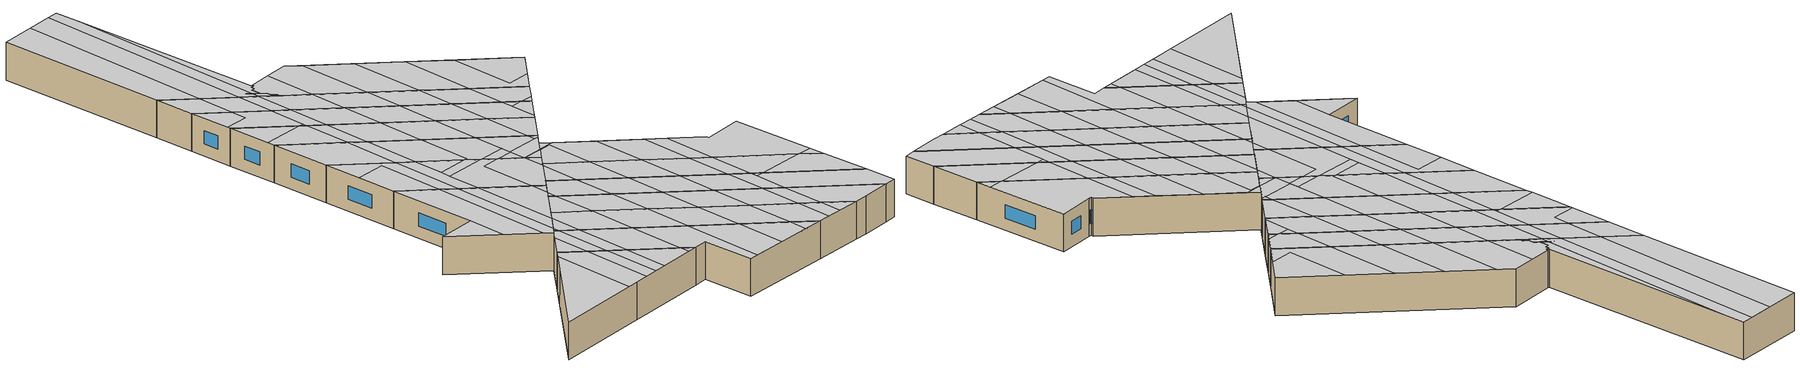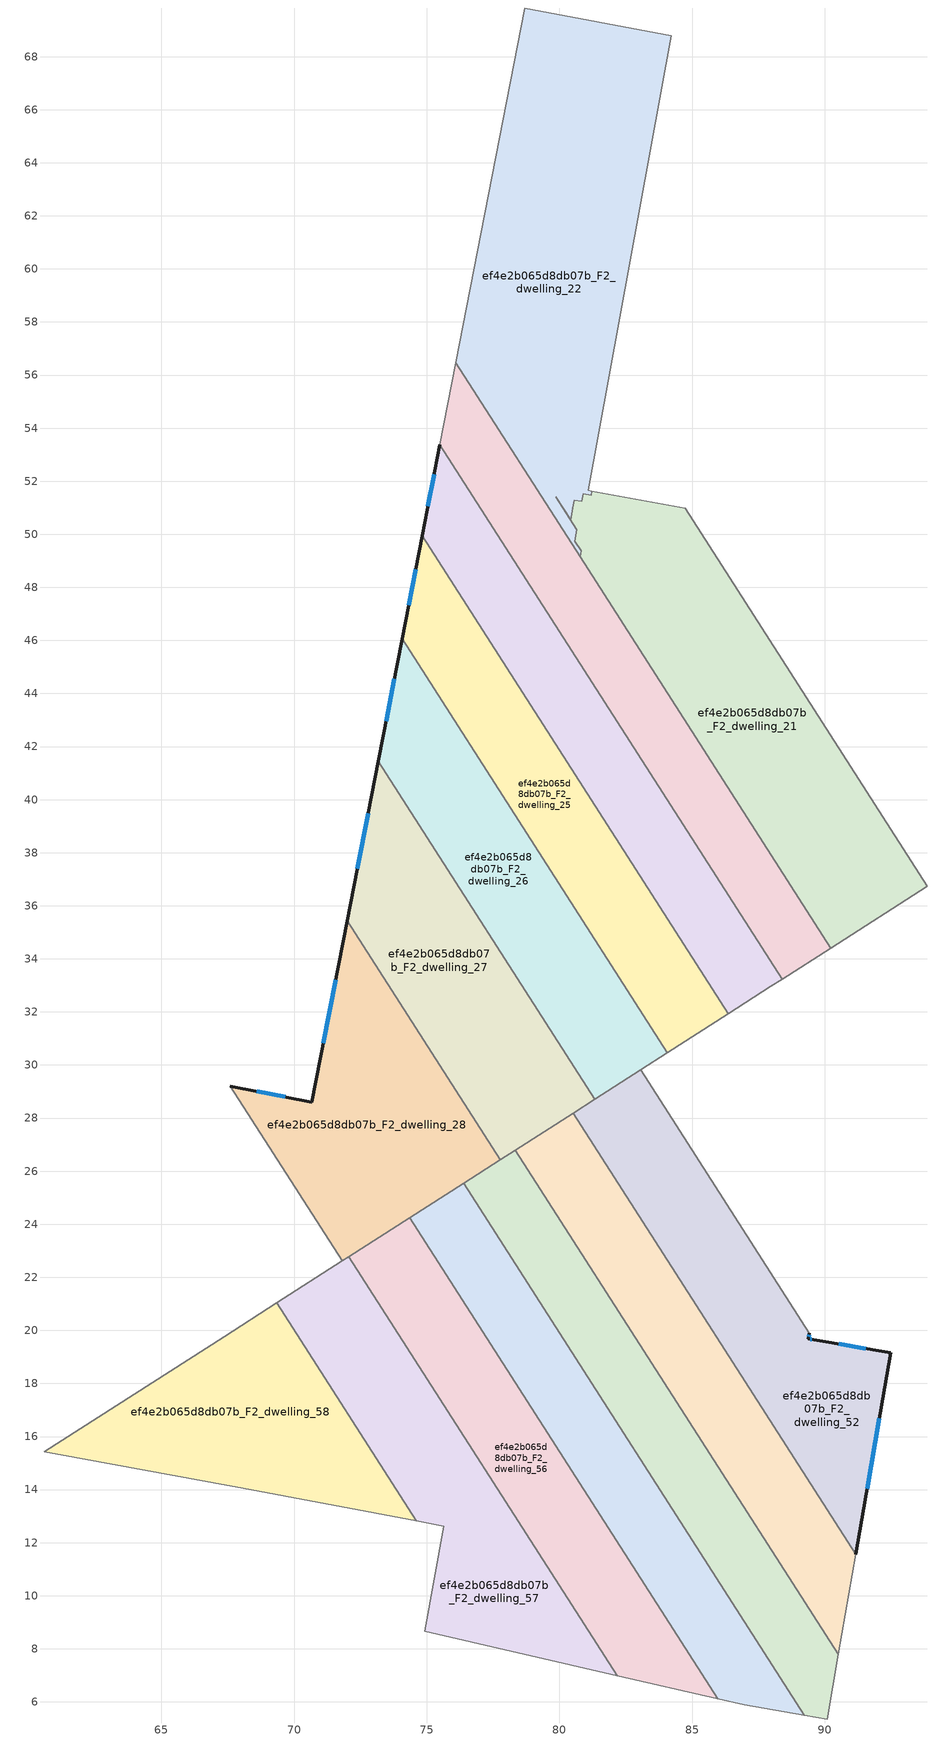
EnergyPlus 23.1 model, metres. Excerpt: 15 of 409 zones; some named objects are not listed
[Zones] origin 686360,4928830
ef4e2b065d8db07b_F2_dwelling_21
 floor to ef4e2b065d8db07b_F1_dwelling_21 (EU_floor_Construction): 84.74,50.98 93.86,36.73 90.22,34.4 80.78,49.16 80.81,49.38 80.58,49.75 80.66,50.18 79.86,51.42 80.42,50.55 80.5,50.98 80.49,51 80.5,51 80.56,51.29 80.85,51.24 80.9,51.53 81.2,51.48 81.22,51.63 z6
 wall to ef4e2b065d8db07b_F2_dwelling_22 (EU_wall_Construction): 81.22,51.63 81.2,51.48 80.9,51.53 80.85,51.24 80.56,51.29 80.5,51 80.49,51 80.5,50.98 80.42,50.55 / 79.86,51.42 80.66,50.18 80.58,49.75 80.81,49.38 80.78,49.16 / 79.86,51.42 80.42,50.55 z6:9
 wall adiabatic (EU_wall_Construction): 84.74,50.98 81.22,51.63 z6:9
 wall to ef4e2b065d8db07b_F2_dwelling_20 (EU_wall_Construction): 93.86,36.73 84.74,50.98 z6:9
 wall to ef4e2b065d8db07b_F2_dwelling_23 (EU_wall_Construction): 80.78,49.16 90.22,34.4 z6:9
 wall to ef4e2b065d8db07b_F2_dwelling_50 (EU_wall_Construction): 90.22,34.4 93.86,36.73 z6:9
 ceiling to ef4e2b065d8db07b_F3_dwelling_16 (EU_floor_Construction): 91.83,35.43 90,35.86 91.2,40.89 89.36,43.77 87.97,37.92 90.22,34.4 z9
 ceiling to ef4e2b065d8db07b_F3_dwelling_20 (EU_floor_Construction): 86.02,40.96 87.41,46.8 85.46,49.85 84.08,44.01 z9
 ceiling adiabatic (EU_roof_Construction): 93.86,36.73 91.2,40.89 90,35.86 91.83,35.43 z9
 ceiling to ef4e2b065d8db07b_F3_dwelling_23 (EU_floor_Construction): 84.08,44.01 85.46,49.85 84.74,50.98 82.95,51.31 81.99,47.27 z9
 ceiling to ef4e2b065d8db07b_F3_dwelling_18 (EU_floor_Construction): 87.97,37.92 89.36,43.77 87.41,46.8 86.02,40.96 z9
 ceiling to ef4e2b065d8db07b_F3_dwelling_24 (EU_floor_Construction): 81.99,47.27 82.95,51.31 81.22,51.63 81.2,51.48 80.9,51.53 80.85,51.24 80.56,51.29 80.5,51 80.49,51 80.5,50.98 80.42,50.55 80.1,51.05 80.66,50.18 80.58,49.75 80.81,49.38 80.78,49.16 z9
ef4e2b065d8db07b_F2_dwelling_22
 floor to ef4e2b065d8db07b_F1_dwelling_22 (EU_floor_Construction): 84.21,68.79 81.08,51.65 81.22,51.63 81.2,51.48 80.9,51.53 80.85,51.24 80.56,51.29 80.5,51 80.49,51 80.5,50.98 80.42,50.55 79.86,51.42 80.66,50.18 80.58,49.75 80.81,49.38 80.78,49.16 76.1,56.47 78.7,69.83 z6
 wall adiabatic (EU_wall_Construction): 81.22,51.63 81.08,51.65 84.21,68.79 78.7,69.83 76.1,56.47 z6:9
 wall to ef4e2b065d8db07b_F2_dwelling_23 (EU_wall_Construction): 76.1,56.47 80.78,49.16 z6:9
 ceiling adiabatic (EU_roof_Construction): 77.71,53.95 81.37,69.33 78.7,69.83 76.1,56.47 z9
 ceiling to ef4e2b065d8db07b_F3_dwelling_28 (EU_floor_Construction): 79.2,51.61 83.33,68.95 81.37,69.33 77.71,53.95 z9
 ceiling to ef4e2b065d8db07b_F3_dwelling_25 (EU_floor_Construction): 79.95,50.44 83.85,66.83 84.21,68.79 83.33,68.95 79.2,51.61 z9
 ceiling to ef4e2b065d8db07b_F3_dwelling_24 (EU_floor_Construction): 81.2,51.48 81.22,51.63 81.08,51.65 83.85,66.83 80.1,51.05 80.42,50.55 80.5,50.98 80.49,51 80.5,51 80.56,51.29 80.85,51.24 80.9,51.53 z9; 80.78,49.16 80.81,49.38 80.58,49.75 80.66,50.18 80.1,51.05 79.95,50.44 z9
ef4e2b065d8db07b_F2_dwelling_23
 floor to ef4e2b065d8db07b_F1_dwelling_23 (EU_floor_Construction): 76.1,56.47 90.22,34.4 88.39,33.23 75.49,53.37 z6
 wall to ef4e2b065d8db07b_F2_dwelling_24 (EU_wall_Construction): 75.49,53.37 88.39,33.23 z6:9
 wall adiabatic (EU_wall_Construction): 76.1,56.47 75.49,53.37 z6:9
 wall to ef4e2b065d8db07b_F2_dwelling_50 (EU_wall_Construction): 88.39,33.23 90.22,34.4 z6:9
 ceiling to ef4e2b065d8db07b_F3_dwelling_23 (EU_floor_Construction): 83.38,41.06 84.08,44 81.99,47.27 81.29,44.32 z9
 ceiling to ef4e2b065d8db07b_F3_dwelling_16 (EU_floor_Construction): 90.22,34.4 87.97,37.92 87.27,34.98 88,33.84 88.99,33.61 z9
 ceiling to ef4e2b065d8db07b_F3_dwelling_24 (EU_floor_Construction): 81.29,44.32 81.99,47.27 79.95,50.44 79.25,47.5 z9
 ceiling to ef4e2b065d8db07b_F3_dwelling_20 (EU_floor_Construction): 85.32,38.02 86.02,40.96 84.08,44 83.38,41.06 z9
 ceiling to ef4e2b065d8db07b_F3_dwelling_29 (EU_floor_Construction): 77.01,51 77.71,53.95 76.1,56.47 75.49,53.37 z9
 ceiling to ef4e2b065d8db07b_F3_dwelling_28 (EU_floor_Construction): 78.5,48.67 79.2,51.61 77.71,53.95 77.01,51 z9
 ceiling to ef4e2b065d8db07b_F3_dwelling_13 (EU_floor_Construction): 88.99,33.61 88,33.84 88.39,33.23 z9
 ceiling to ef4e2b065d8db07b_F3_dwelling_25 (EU_floor_Construction): 79.25,47.5 79.95,50.44 79.2,51.61 78.5,48.67 z9
 ceiling to ef4e2b065d8db07b_F3_dwelling_18 (EU_floor_Construction): 87.27,34.98 87.97,37.92 86.02,40.96 85.32,38.02 z9
ef4e2b065d8db07b_F2_dwelling_24
 floor to ef4e2b065d8db07b_F1_dwelling_24 (EU_floor_Construction): 75.49,53.37 88.39,33.23 86.36,31.93 74.83,49.95 z6
 wall outside (EU_wall_Construction): 75.49,53.37 74.83,49.95 z6:9
 wall to ef4e2b065d8db07b_F2_dwelling_25 (EU_wall_Construction): 74.83,49.95 86.36,31.93 z6:9
 wall to ef4e2b065d8db07b_F2_dwelling_51 (EU_wall_Construction): 86.36,31.93 87.97,32.96 z6:9
 wall to ef4e2b065d8db07b_F2_dwelling_50 (EU_wall_Construction): 87.97,32.96 88.39,33.23 z6:9
 window (EU_Window_Construction): 75.28,52.26 75.04,51.06 z6.98:8.02
 ceiling to ef4e2b065d8db07b_F3_dwelling_24 (EU_floor_Construction): 80.51,41.07 81.29,44.32 79.25,47.5 78.48,44.24 z9
 ceiling to ef4e2b065d8db07b_F3_dwelling_13 (EU_floor_Construction): 88.39,33.23 88,33.84 87.05,34.07 86.58,32.07 z9
 ceiling to ef4e2b065d8db07b_F3_dwelling_25 (EU_floor_Construction): 78.48,44.24 79.25,47.5 78.5,48.67 77.73,45.41 z9
 ceiling to ef4e2b065d8db07b_F3_dwelling_28 (EU_floor_Construction): 77.81,45.74 78.5,48.67 77.01,51 76.71,49.73 74.87,50.17 74.83,49.95 77.47,45.82 z9
 ceiling to ef4e2b065d8db07b_F3_dwelling_20 (EU_floor_Construction): 84.55,34.76 85.32,38.02 83.38,41.06 82.6,37.8 z9
 ceiling to ef4e2b065d8db07b_F3_dwelling_16 (EU_floor_Construction): 88,33.84 87.27,34.98 87.05,34.07 z9
 ceiling to ef4e2b065d8db07b_F3_dwelling_29 (EU_floor_Construction): 76.71,49.73 77.01,51 75.49,53.37 74.87,50.17 z9
 ceiling to ef4e2b065d8db07b_F3_dwelling_26 (EU_floor_Construction): 77.73,45.41 77.81,45.74 77.47,45.82 z9
 ceiling to ef4e2b065d8db07b_F3_dwelling_23 (EU_floor_Construction): 82.6,37.8 83.38,41.06 81.29,44.32 80.51,41.07 z9
 ceiling to ef4e2b065d8db07b_F3_dwelling_18 (EU_floor_Construction): 86.58,32.07 87.27,34.98 85.32,38.02 84.55,34.76 86.36,31.93 z9
ef4e2b065d8db07b_F2_dwelling_25
 floor to ef4e2b065d8db07b_F1_dwelling_25 (EU_floor_Construction): 74.83,49.95 86.36,31.93 84.06,30.46 74.07,46.06 z6
 wall outside (EU_wall_Construction): 74.83,49.95 74.07,46.06 z6:9
 wall to ef4e2b065d8db07b_F2_dwelling_26 (EU_wall_Construction): 74.07,46.06 84.06,30.46 z6:9
 wall to ef4e2b065d8db07b_F2_dwelling_51 (EU_wall_Construction): 84.06,30.46 86.36,31.93 z6:9
 window (EU_Window_Construction): 74.58,48.68 74.32,47.32 z6.98:8.02
 ceiling to ef4e2b065d8db07b_F3_dwelling_20 (EU_floor_Construction): 83.67,31.06 84.55,34.76 82.6,37.8 81.72,34.11 z9
 ceiling to ef4e2b065d8db07b_F3_dwelling_18 (EU_floor_Construction): 86.36,31.93 84.55,34.76 83.67,31.06 84.06,30.46 z9
 ceiling to ef4e2b065d8db07b_F3_dwelling_23 (EU_floor_Construction): 81.72,34.11 82.6,37.8 80.51,41.07 79.63,37.37 z9
 ceiling to ef4e2b065d8db07b_F3_dwelling_24 (EU_floor_Construction): 79.63,37.37 80.51,41.07 78.48,44.24 77.6,40.55 z9
 ceiling to ef4e2b065d8db07b_F3_dwelling_26 (EU_floor_Construction): 76.85,41.72 77.73,45.41 77.47,45.82 74.18,46.6 74.07,46.06 z9
 ceiling to ef4e2b065d8db07b_F3_dwelling_28 (EU_floor_Construction): 77.47,45.82 74.83,49.95 74.18,46.6 z9
 ceiling to ef4e2b065d8db07b_F3_dwelling_25 (EU_floor_Construction): 77.6,40.55 78.48,44.24 77.73,45.41 76.85,41.72 z9
ef4e2b065d8db07b_F2_dwelling_26
 floor to ef4e2b065d8db07b_F1_dwelling_26 (EU_floor_Construction): 74.07,46.06 84.06,30.46 81.33,28.71 73.18,41.45 z6
 wall outside (EU_wall_Construction): 74.07,46.06 73.18,41.45 z6:9
 wall to ef4e2b065d8db07b_F2_dwelling_27 (EU_wall_Construction): 73.18,41.45 81.33,28.71 z6:9
 wall to ef4e2b065d8db07b_F2_dwelling_52 (EU_wall_Construction): 81.33,28.71 83.07,29.82 z6:9
 wall to ef4e2b065d8db07b_F2_dwelling_51 (EU_wall_Construction): 83.07,29.82 84.06,30.46 z6:9
 window (EU_Window_Construction): 73.78,44.56 73.47,42.95 z6.98:8.02
 ceiling to ef4e2b065d8db07b_F3_dwelling_25 (EU_floor_Construction): 76.56,36.16 77.6,40.55 76.85,41.72 75.81,37.33 z9
 ceiling to ef4e2b065d8db07b_F3_dwelling_26 (EU_floor_Construction): 75.81,37.33 76.85,41.72 74.07,46.06 73.18,41.45 z9
 ceiling to ef4e2b065d8db07b_F3_dwelling_24 (EU_floor_Construction): 78.64,33.2 79.63,37.37 77.6,40.55 76.56,36.16 78.42,33.25 z9
 ceiling to ef4e2b065d8db07b_F3_dwelling_20 (EU_floor_Construction): 83.52,30.43 83.67,31.06 81.72,34.11 80.99,31.03 z9
 ceiling to ef4e2b065d8db07b_F3_dwelling_15 (EU_floor_Construction): 83.83,30.31 83.51,30.38 83.52,30.43 80.99,31.03 80.68,29.72 82.31,29.34 z9
 ceiling to ef4e2b065d8db07b_F3_dwelling_18 (EU_floor_Construction): 84.06,30.46 83.67,31.06 83.51,30.38 83.83,30.31 z9
 ceiling to ef4e2b065d8db07b_F3_dwelling_19 (EU_floor_Construction): 82.27,29.31 80.71,29.68 81.33,28.71 z9
 ceiling to ef4e2b065d8db07b_F3_dwelling_23 (EU_floor_Construction): 81.16,31.75 81.72,34.11 79.63,37.37 78.64,33.2 78.42,33.25 79.06,32.25 z9
 ceiling to ef4e2b065d8db07b_F3_dwelling_22 (EU_floor_Construction): 80.98,30.97 81.16,31.75 79.06,32.25 79.69,31.27 z9
 ceiling to ef4e2b065d8db07b_F3_dwelling_21 (EU_floor_Construction): 80.68,29.72 80.98,30.97 79.69,31.27 z9
 ceiling to ef4e2b065d8db07b_F3_dwelling_17 (EU_floor_Construction): 82.31,29.34 80.68,29.72 80.71,29.68 82.27,29.31 z9
ef4e2b065d8db07b_F2_dwelling_27
 floor to ef4e2b065d8db07b_F1_dwelling_27 (EU_floor_Construction): 73.18,41.45 81.33,28.71 77.77,26.43 72.01,35.44 z6
 wall outside (EU_wall_Construction): 73.18,41.45 72.01,35.44 z6:9
 wall to ef4e2b065d8db07b_F2_dwelling_28 (EU_wall_Construction): 72.01,35.44 77.77,26.43 z6:9
 wall to ef4e2b065d8db07b_F2_dwelling_53 (EU_wall_Construction): 78.34,26.79 80.52,28.19 z6:9
 wall to ef4e2b065d8db07b_F2_dwelling_52 (EU_wall_Construction): 80.52,28.19 81.33,28.71 z6:9
 wall to ef4e2b065d8db07b_F2_dwelling_54 (EU_wall_Construction): 77.77,26.43 78.34,26.79 z6:9
 window (EU_Window_Construction): 72.79,39.49 72.39,37.39 z6.98:8.02
 ceiling to ef4e2b065d8db07b_F3_dwelling_21 (EU_floor_Construction): 80.28,28.03 80.68,29.72 79.69,31.27 78.27,31.61 77.23,27.27 77.77,26.43 z9
 ceiling to ef4e2b065d8db07b_F3_dwelling_22 (EU_floor_Construction): 77.23,27.27 78.27,31.61 79.69,31.27 79.06,32.25 75.81,33.02 75.2,30.45 z9
 ceiling to ef4e2b065d8db07b_F3_dwelling_19 (EU_floor_Construction): 81.33,28.71 80.71,29.68 80.67,29.69 80.28,28.03 z9
 ceiling to ef4e2b065d8db07b_F3_dwelling_27 (EU_floor_Construction): 73.7,32.78 74.93,37.95 72.6,38.5 72.01,35.44 z9
 ceiling to ef4e2b065d8db07b_F3_dwelling_24 (EU_floor_Construction): 78.42,33.25 76.56,36.16 76,33.83 z9
 ceiling to ef4e2b065d8db07b_F3_dwelling_26 (EU_floor_Construction): 74.45,31.62 75.81,37.33 73.18,41.45 72.6,38.5 74.93,37.95 73.7,32.78 z9
 ceiling to ef4e2b065d8db07b_F3_dwelling_23 (EU_floor_Construction): 79.06,32.25 78.42,33.25 76,33.83 75.81,33.02 z9
 ceiling to ef4e2b065d8db07b_F3_dwelling_25 (EU_floor_Construction): 75.2,30.45 76.56,36.16 75.81,37.33 74.45,31.62 z9
ef4e2b065d8db07b_F2_dwelling_28
 floor to ef4e2b065d8db07b_F1_dwelling_28 (EU_floor_Construction): 72.01,35.44 77.77,26.43 71.82,22.62 67.6,29.2 70.68,28.6 z6
 wall outside (EU_wall_Construction): 72.01,35.44 70.68,28.6 67.6,29.2 z6:9
 wall to ef4e2b065d8db07b_F2_dwelling_29 (EU_wall_Construction): 67.6,29.2 71.82,22.62 z6:9
 wall to ef4e2b065d8db07b_F2_dwelling_56 (EU_wall_Construction): 72.07,22.78 74.36,24.24 z6:9
 wall to ef4e2b065d8db07b_F2_dwelling_54 (EU_wall_Construction): 76.39,25.55 77.77,26.43 z6:9
 wall to ef4e2b065d8db07b_F2_dwelling_57 (EU_wall_Construction): 71.82,22.62 72.07,22.78 z6:9
 wall to ef4e2b065d8db07b_F2_dwelling_55 (EU_wall_Construction): 74.36,24.24 76.39,25.55 z6:9
 window (EU_Window_Construction): 69.68,28.8 68.6,29 / 71.57,33.21 71.11,30.83 z6.98:8.02
 ceiling to ef4e2b065d8db07b_F3_dwelling_27 (EU_floor_Construction): 71.43,23.22 73.7,32.78 72.01,35.44 70.68,28.6 70.66,28.61 69.94,25.55 z9
 ceiling to ef4e2b065d8db07b_F3_dwelling_22 (EU_floor_Construction): 76.9,25.87 77.23,27.27 75.2,30.45 73.61,23.76 z9
 ceiling to ef4e2b065d8db07b_F3_dwelling_31 (EU_floor_Construction): 69.94,25.55 70.66,28.61 67.6,29.2 z9
 ceiling to ef4e2b065d8db07b_F3_dwelling_25 (EU_floor_Construction): 73.61,23.76 75.2,30.45 74.45,31.62 72.4,22.99 z9
 ceiling to ef4e2b065d8db07b_F3_dwelling_21 (EU_floor_Construction): 77.77,26.43 77.23,27.27 76.9,25.87 z9
 ceiling to ef4e2b065d8db07b_F3_dwelling_26 (EU_floor_Construction): 72.4,22.99 74.45,31.62 73.7,32.78 71.43,23.22 71.82,22.62 z9
ef4e2b065d8db07b_F2_dwelling_52
 floor to ef4e2b065d8db07b_F1_dwelling_52 (EU_floor_Construction): 83.07,29.82 89.42,19.9 89.39,19.68 89.58,19.65 92.49,19.15 91.17,11.56 80.52,28.19 z6
 wall outside (EU_wall_Construction): 91.17,11.56 92.49,19.15 89.58,19.65 89.39,19.68 89.42,19.9 z6:9
 wall to ef4e2b065d8db07b_F2_dwelling_53 (EU_wall_Construction): 80.52,28.19 91.17,11.56 z6:9
 wall to ef4e2b065d8db07b_F2_dwelling_51 (EU_wall_Construction): 89.42,19.9 83.07,29.82 z6:9
 window (EU_Window_Construction): 89.4,19.75 89.41,19.83 / 89.52,19.66 89.45,19.67 / 91.54,19.32 90.53,19.49 / 91.6,14.03 92.06,16.69 z6.98:8.02
 ceiling to ef4e2b065d8db07b_F3_dwelling_12 (EU_floor_Construction): 91.37,12.74 92.49,19.15 89.39,19.68 89.42,19.9 87.94,22.22 86.96,18.13 90.24,13.01 z9
 ceiling to ef4e2b065d8db07b_F3_dwelling_17 (EU_floor_Construction): 84.26,22.34 85.24,26.44 83.57,29.04 82.31,29.34 82.27,29.31 83.2,29.09 82.32,25.38 z9
 ceiling to ef4e2b065d8db07b_F3_dwelling_11 (EU_floor_Construction): 91.17,11.56 91.37,12.74 90.24,13.01 z9
 ceiling to ef4e2b065d8db07b_F3_dwelling_15 (EU_floor_Construction): 83.57,29.04 83.07,29.82 82.31,29.34 z9; 86.11,19.47 87.08,23.56 85.24,26.44 84.26,22.34 z9
 ceiling to ef4e2b065d8db07b_F3_dwelling_13 (EU_floor_Construction): 86.96,18.13 87.94,22.22 87.08,23.56 86.11,19.47 z9
 ceiling to ef4e2b065d8db07b_F3_dwelling_19 (EU_floor_Construction): 82.32,25.38 83.2,29.09 82.27,29.31 80.52,28.19 z9
ef4e2b065d8db07b_F2_dwelling_53
 floor to ef4e2b065d8db07b_F1_dwelling_53 (EU_floor_Construction): 80.52,28.19 91.17,11.56 90.51,7.79 78.34,26.79 z6
 wall adiabatic (EU_wall_Construction): 90.51,7.79 91.17,11.56 z6:9
 wall to ef4e2b065d8db07b_F2_dwelling_54 (EU_wall_Construction): 78.34,26.79 90.51,7.79 z6:9
 ceiling to ef4e2b065d8db07b_F3_dwelling_17 (EU_floor_Construction): 83.43,18.84 84.26,22.34 82.32,25.38 81.49,21.88 z9
 ceiling to ef4e2b065d8db07b_F3_dwelling_11 (EU_floor_Construction): 90.51,7.79 91.17,11.56 90.24,13.01 86.61,13.87 z9
 ceiling to ef4e2b065d8db07b_F3_dwelling_12 (EU_floor_Construction): 90.24,13.01 86.96,18.13 86.13,14.63 86.61,13.87 z9
 ceiling to ef4e2b065d8db07b_F3_dwelling_19 (EU_floor_Construction): 81.49,21.88 82.32,25.38 80.52,28.19 80.28,28.03 79.54,24.92 z9
 ceiling to ef4e2b065d8db07b_F3_dwelling_13 (EU_floor_Construction): 86.13,14.63 86.96,18.13 86.11,19.47 85.27,15.97 z9
 ceiling to ef4e2b065d8db07b_F3_dwelling_15 (EU_floor_Construction): 85.27,15.97 86.11,19.47 84.26,22.34 83.43,18.84 z9
 ceiling to ef4e2b065d8db07b_F3_dwelling_21 (EU_floor_Construction): 79.54,24.92 80.28,28.03 78.34,26.79 z9
ef4e2b065d8db07b_F2_dwelling_54
 floor to ef4e2b065d8db07b_F1_dwelling_54 (EU_floor_Construction): 78.34,26.79 90.51,7.79 90.09,5.35 89.22,5.5 76.39,25.55 z6
 wall adiabatic (EU_wall_Construction): 89.22,5.5 90.09,5.35 90.51,7.79 z6:9
 wall to ef4e2b065d8db07b_F2_dwelling_55 (EU_wall_Construction): 76.39,25.55 89.22,5.5 z6:9
 ceiling to ef4e2b065d8db07b_F3_dwelling_11 (EU_floor_Construction): 90.09,5.35 90.51,7.79 86.61,13.87 85.99,14.02 85.39,11.5 89.22,5.5 z9
 ceiling to ef4e2b065d8db07b_F3_dwelling_19 (EU_floor_Construction): 80.74,18.75 81.49,21.88 79.54,24.92 78.8,21.79 z9
 ceiling to ef4e2b065d8db07b_F3_dwelling_15 (EU_floor_Construction): 84.53,12.84 85.27,15.97 83.43,18.84 82.69,15.71 z9
 ceiling to ef4e2b065d8db07b_F3_dwelling_12 (EU_floor_Construction): 86.61,13.87 86.13,14.63 85.99,14.02 z9
 ceiling to ef4e2b065d8db07b_F3_dwelling_21 (EU_floor_Construction): 78.8,21.79 79.54,24.92 78.34,26.79 76.9,25.87 76.71,25.06 z9
 ceiling to ef4e2b065d8db07b_F3_dwelling_17 (EU_floor_Construction): 82.69,15.71 83.43,18.84 81.49,21.88 80.74,18.75 z9
 ceiling to ef4e2b065d8db07b_F3_dwelling_13 (EU_floor_Construction): 85.39,11.5 86.13,14.63 85.27,15.97 84.53,12.84 z9
 ceiling to ef4e2b065d8db07b_F3_dwelling_22 (EU_floor_Construction): 76.71,25.06 76.9,25.87 76.39,25.55 z9
ef4e2b065d8db07b_F2_dwelling_55
 floor to ef4e2b065d8db07b_F1_dwelling_55 (EU_floor_Construction): 76.39,25.55 89.22,5.5 86.97,5.89 85.96,6.12 74.36,24.24 z6
 wall adiabatic (EU_wall_Construction): 85.96,6.12 86.97,5.89 89.22,5.5 z6:9
 wall to ef4e2b065d8db07b_F2_dwelling_56 (EU_wall_Construction): 74.36,24.24 85.96,6.12 z6:9
 ceiling to ef4e2b065d8db07b_F3_dwelling_11 (EU_floor_Construction): 89.22,5.5 85.39,11.5 84.61,8.23 85.96,6.12 86.97,5.89 z9
 ceiling to ef4e2b065d8db07b_F3_dwelling_21 (EU_floor_Construction): 78.02,18.53 78.8,21.79 76.71,25.06 75.93,21.79 z9
 ceiling to ef4e2b065d8db07b_F3_dwelling_17 (EU_floor_Construction): 81.91,12.45 82.69,15.71 80.74,18.75 79.97,15.48 z9
 ceiling to ef4e2b065d8db07b_F3_dwelling_22 (EU_floor_Construction): 75.93,21.79 76.71,25.06 76.39,25.55 74.36,24.24 z9
 ceiling to ef4e2b065d8db07b_F3_dwelling_19 (EU_floor_Construction): 79.97,15.48 80.74,18.75 78.8,21.79 78.02,18.53 z9
 ceiling to ef4e2b065d8db07b_F3_dwelling_13 (EU_floor_Construction): 84.61,8.23 85.39,11.5 84.53,12.84 83.75,9.57 z9
 ceiling to ef4e2b065d8db07b_F3_dwelling_15 (EU_floor_Construction): 83.75,9.57 84.53,12.84 82.69,15.71 81.91,12.45 z9
ef4e2b065d8db07b_F2_dwelling_56
 floor to ef4e2b065d8db07b_F1_dwelling_56 (EU_floor_Construction): 74.36,24.24 85.96,6.12 82.18,6.99 72.07,22.78 z6
 wall adiabatic (EU_wall_Construction): 82.18,6.99 85.96,6.12 z6:9
 wall to ef4e2b065d8db07b_F2_dwelling_57 (EU_wall_Construction): 72.07,22.78 82.18,6.99 z6:9
 ceiling to ef4e2b065d8db07b_F3_dwelling_15 (EU_floor_Construction): 83.09,6.78 83.75,9.57 81.91,12.45 81.04,8.77 82.18,6.99 z9
 ceiling to ef4e2b065d8db07b_F3_dwelling_13 (EU_floor_Construction): 84.21,6.53 84.61,8.23 83.75,9.57 83.09,6.78 z9
 ceiling to ef4e2b065d8db07b_F3_dwelling_21 (EU_floor_Construction): 77.15,14.85 78.02,18.53 75.93,21.79 75.06,18.11 z9
 ceiling to ef4e2b065d8db07b_F3_dwelling_17 (EU_floor_Construction): 81.04,8.77 81.91,12.45 79.97,15.48 79.09,11.81 z9
 ceiling to ef4e2b065d8db07b_F3_dwelling_11 (EU_floor_Construction): 85.96,6.12 84.61,8.23 84.21,6.53 z9
 ceiling to ef4e2b065d8db07b_F3_dwelling_25 (EU_floor_Construction): 73.02,21.29 73.61,23.76 72.4,22.99 72.27,22.46 z9
 ceiling to ef4e2b065d8db07b_F3_dwelling_19 (EU_floor_Construction): 79.09,11.81 79.97,15.48 78.02,18.53 77.15,14.85 z9
 ceiling to ef4e2b065d8db07b_F3_dwelling_26 (EU_floor_Construction): 72.27,22.46 72.4,22.99 72.07,22.78 z9
 ceiling to ef4e2b065d8db07b_F3_dwelling_22 (EU_floor_Construction): 75.06,18.11 75.93,21.79 74.36,24.24 73.61,23.76 73.02,21.29 z9
ef4e2b065d8db07b_F2_dwelling_57
 floor to ef4e2b065d8db07b_F1_dwelling_57 (EU_floor_Construction): 72.07,22.78 82.18,6.99 74.92,8.65 75.65,12.62 74.6,12.82 69.34,21.03 z6
 wall adiabatic (EU_wall_Construction): 74.6,12.82 75.65,12.62 74.92,8.65 82.18,6.99 z6:9
 wall to ef4e2b065d8db07b_F2_dwelling_58 (EU_wall_Construction): 69.34,21.03 74.6,12.82 z6:9
 wall to ef4e2b065d8db07b_F2_dwelling_29 (EU_wall_Construction): 71.82,22.62 69.34,21.03 z6:9
 ceiling to ef4e2b065d8db07b_F3_dwelling_19 (EU_floor_Construction): 78.17,7.91 79.09,11.81 77.15,14.85 75.63,8.49 z9
 ceiling to ef4e2b065d8db07b_F3_dwelling_15 (EU_floor_Construction): 82.18,6.99 81.04,8.77 80.7,7.33 z9
 ceiling to ef4e2b065d8db07b_F3_dwelling_21 (EU_floor_Construction): 75.63,8.49 77.15,14.85 75.06,18.11 74.02,13.74 74.6,12.82 75.65,12.62 74.92,8.65 z9
 ceiling to ef4e2b065d8db07b_F3_dwelling_17 (EU_floor_Construction): 80.7,7.33 81.04,8.77 79.09,11.81 78.17,7.91 z9
 ceiling to ef4e2b065d8db07b_F3_dwelling_25 (EU_floor_Construction): 71.98,16.91 73.02,21.29 72.27,22.46 71.23,18.08 z9
 ceiling to ef4e2b065d8db07b_F3_dwelling_26 (EU_floor_Construction): 71.23,18.08 72.27,22.46 72.07,22.78 71.19,22.22 70.49,19.25 z9
 ceiling adiabatic (EU_roof_Construction): 74.02,13.74 75.06,18.11 73.02,21.29 71.98,16.91 z9; 70.49,19.25 71.19,22.22 69.34,21.03 z9
ef4e2b065d8db07b_F2_dwelling_58
 floor to ef4e2b065d8db07b_F1_dwelling_58 (EU_floor_Construction): 69.34,21.03 74.6,12.82 68.08,14.04 60.58,15.43 z6
 wall adiabatic (EU_wall_Construction): 67.37,19.77 60.58,15.43 68.08,14.04 74.6,12.82 z6:9
 wall to ef4e2b065d8db07b_F2_dwelling_29 (EU_wall_Construction): 69.34,21.03 67.37,19.77 z6:9
 ceiling to ef4e2b065d8db07b_F3_dwelling_26 (EU_floor_Construction): 70.18,13.65 71.23,18.08 70.49,19.25 69.2,13.83 z9
 ceiling to ef4e2b065d8db07b_F3_dwelling_30 (EU_floor_Construction): 67.24,14.2 68.78,20.67 60.59,15.43 z9
 ceiling to ef4e2b065d8db07b_F3_dwelling_27 (EU_floor_Construction): 69.2,13.83 70.49,19.25 69.34,21.03 68.78,20.67 67.24,14.2 68.08,14.04 z9
 ceiling to ef4e2b065d8db07b_F3_dwelling_22 (EU_floor_Construction): 73.83,12.96 74.02,13.74 71.98,16.91 71.16,13.47 z9
 ceiling to ef4e2b065d8db07b_F3_dwelling_21 (EU_floor_Construction): 74.6,12.82 74.02,13.74 73.83,12.96 z9
 ceiling to ef4e2b065d8db07b_F3_dwelling_25 (EU_floor_Construction): 71.16,13.47 71.98,16.91 71.23,18.08 70.18,13.65 z9
[Building]
EU S2 Campaign: North Axis=0; Terrain=City; Solar Distribution=FullExterior
[Site:Location]
Bologna: Latitude=44.5; Longitude=11.25; Time Zone=1; Elevation=37
[SizingPeriod:WeatherFileDays]
AnnualSizingPeriod: Begin Month=1; Begin Day of Month=1; End Month=12; End Day of Month=31; Day of Week for Start Day=Monday; Use Weather File Daylight Saving Period=No; Use Weather File Rain and Snow Indicators=No
[MATERIAL]
EU_InternalMass_Material: Roughness=MediumRough; Thickness=0.1; Conductivity=1; Density=1800; Specific Heat=900; Thermal Absorptance=0.9; Solar Absorptance=0.7; Visible Absorptance=0.7
[MATERIAL:NOMASS] Roughness=MediumRough; Thermal Absorptance=0.9; Solar Absorptance=0.7; Visible Absorptance=0.7
Name | Thermal Resistance
EU_wall_NoMass | 0.905828
EU_roof_NoMass | 0.37593
EU_floor_NoMass | 0.67114
[WINDOWMATERIAL:SIMPLEGLAZINGSYSTEM]
EU_Window_SimpleGlazing: UFactor=4.52486; Solar Heat Gain Coefficient=0.85; Visible Transmittance=0.85
[CONSTRUCTION]
EU_wall_Construction: EU_wall_NoMass
EU_roof_Construction: EU_roof_NoMass
EU_floor_Construction: EU_floor_NoMass
EU_Window_Construction: EU_Window_SimpleGlazing
EU_InternalMass_Construction: EU_InternalMass_Material
[ZONE] Type=1; Multiplier=1; Ceiling Height=autocalculate; Floor Area=autocalculate; Part of Total Floor Area=Yes
Name | Volume
ef4e2b065d8db07b_F2_dwelling_21 | 239.287
ef4e2b065d8db07b_F2_dwelling_22 | 283.896
ef4e2b065d8db07b_F2_dwelling_23 | 163.684
ef4e2b065d8db07b_F2_dwelling_24 | 163.649
ef4e2b065d8db07b_F2_dwelling_25 | 163.652
ef4e2b065d8db07b_F2_dwelling_26 | 163.655
ef4e2b065d8db07b_F2_dwelling_27 | 163.687
ef4e2b065d8db07b_F2_dwelling_28 | 163.653
ef4e2b065d8db07b_F2_dwelling_52 | 178.458
ef4e2b065d8db07b_F2_dwelling_53 | 164.227
ef4e2b065d8db07b_F2_dwelling_54 | 164.226
ef4e2b065d8db07b_F2_dwelling_55 | 164.224
ef4e2b065d8db07b_F2_dwelling_56 | 164.215
ef4e2b065d8db07b_F2_dwelling_57 | 176.503
ef4e2b065d8db07b_F2_dwelling_58 | 151.915
[INTERNALMASS] Construction=EU_InternalMass_Construction
Name | Zone or ZoneList | Surface Area
ef4e2b065d8db07b_F2_dwelling_21_EU_InternalMass | ef4e2b065d8db07b_F2_dwelling_21 | 79.7638
ef4e2b065d8db07b_F2_dwelling_22_EU_InternalMass | ef4e2b065d8db07b_F2_dwelling_22 | 94.6322
ef4e2b065d8db07b_F2_dwelling_23_EU_InternalMass | ef4e2b065d8db07b_F2_dwelling_23 | 54.5614
ef4e2b065d8db07b_F2_dwelling_24_EU_InternalMass | ef4e2b065d8db07b_F2_dwelling_24 | 54.5495
ef4e2b065d8db07b_F2_dwelling_25_EU_InternalMass | ef4e2b065d8db07b_F2_dwelling_25 | 54.5508
ef4e2b065d8db07b_F2_dwelling_26_EU_InternalMass | ef4e2b065d8db07b_F2_dwelling_26 | 54.5515
ef4e2b065d8db07b_F2_dwelling_27_EU_InternalMass | ef4e2b065d8db07b_F2_dwelling_27 | 54.5623
ef4e2b065d8db07b_F2_dwelling_28_EU_InternalMass | ef4e2b065d8db07b_F2_dwelling_28 | 54.551
ef4e2b065d8db07b_F2_dwelling_52_EU_InternalMass | ef4e2b065d8db07b_F2_dwelling_52 | 59.4837
ef4e2b065d8db07b_F2_dwelling_53_EU_InternalMass | ef4e2b065d8db07b_F2_dwelling_53 | 54.7426
ef4e2b065d8db07b_F2_dwelling_54_EU_InternalMass | ef4e2b065d8db07b_F2_dwelling_54 | 54.7418
ef4e2b065d8db07b_F2_dwelling_55_EU_InternalMass | ef4e2b065d8db07b_F2_dwelling_55 | 54.7412
ef4e2b065d8db07b_F2_dwelling_56_EU_InternalMass | ef4e2b065d8db07b_F2_dwelling_56 | 54.7386
ef4e2b065d8db07b_F2_dwelling_57_EU_InternalMass | ef4e2b065d8db07b_F2_dwelling_57 | 58.8353
ef4e2b065d8db07b_F2_dwelling_58_EU_InternalMass | ef4e2b065d8db07b_F2_dwelling_58 | 50.6381
[OTHEREQUIPMENT] Fuel Type=Electricity; Design Level Calculation Method=Watts/Area; Power per Zone Floor Area=1; Fraction Latent=0; Fraction Radiant=0; Fraction Lost=0; Carbon Dioxide Generation Rate=0; EndUse Subcategory=EU_Step8_InternalGains
Name | Zone or ZoneList or Space or SpaceList | Schedule
EU_Step8_InternalGain_ef4e2b065d8db07b_F2_dwelling_21_f000 | ef4e2b065d8db07b_F2_dwelling_21 | EU_Step8_GainSchedule_ef4e2b065d8db07b_F2_dwelling_21_f000
EU_Step8_InternalGain_ef4e2b065d8db07b_F2_dwelling_22_f000 | ef4e2b065d8db07b_F2_dwelling_22 | EU_Step8_GainSchedule_ef4e2b065d8db07b_F2_dwelling_22_f000
EU_Step8_InternalGain_ef4e2b065d8db07b_F2_dwelling_23_f000 | ef4e2b065d8db07b_F2_dwelling_23 | EU_Step8_GainSchedule_ef4e2b065d8db07b_F2_dwelling_23_f000
EU_Step8_InternalGain_ef4e2b065d8db07b_F2_dwelling_24_f000 | ef4e2b065d8db07b_F2_dwelling_24 | EU_Step8_GainSchedule_ef4e2b065d8db07b_F2_dwelling_24_f000
EU_Step8_InternalGain_ef4e2b065d8db07b_F2_dwelling_25_f000 | ef4e2b065d8db07b_F2_dwelling_25 | EU_Step8_GainSchedule_ef4e2b065d8db07b_F2_dwelling_25_f000
EU_Step8_InternalGain_ef4e2b065d8db07b_F2_dwelling_26_f000 | ef4e2b065d8db07b_F2_dwelling_26 | EU_Step8_GainSchedule_ef4e2b065d8db07b_F2_dwelling_26_f000
EU_Step8_InternalGain_ef4e2b065d8db07b_F2_dwelling_27_f000 | ef4e2b065d8db07b_F2_dwelling_27 | EU_Step8_GainSchedule_ef4e2b065d8db07b_F2_dwelling_27_f000
EU_Step8_InternalGain_ef4e2b065d8db07b_F2_dwelling_28_f000 | ef4e2b065d8db07b_F2_dwelling_28 | EU_Step8_GainSchedule_ef4e2b065d8db07b_F2_dwelling_28_f000
EU_Step8_InternalGain_ef4e2b065d8db07b_F2_dwelling_52_f000 | ef4e2b065d8db07b_F2_dwelling_52 | EU_Step8_GainSchedule_ef4e2b065d8db07b_F2_dwelling_52_f000
EU_Step8_InternalGain_ef4e2b065d8db07b_F2_dwelling_53_f000 | ef4e2b065d8db07b_F2_dwelling_53 | EU_Step8_GainSchedule_ef4e2b065d8db07b_F2_dwelling_53_f000
EU_Step8_InternalGain_ef4e2b065d8db07b_F2_dwelling_54_f000 | ef4e2b065d8db07b_F2_dwelling_54 | EU_Step8_GainSchedule_ef4e2b065d8db07b_F2_dwelling_54_f000
EU_Step8_InternalGain_ef4e2b065d8db07b_F2_dwelling_55_f000 | ef4e2b065d8db07b_F2_dwelling_55 | EU_Step8_GainSchedule_ef4e2b065d8db07b_F2_dwelling_55_f000
EU_Step8_InternalGain_ef4e2b065d8db07b_F2_dwelling_56_f000 | ef4e2b065d8db07b_F2_dwelling_56 | EU_Step8_GainSchedule_ef4e2b065d8db07b_F2_dwelling_56_f000
EU_Step8_InternalGain_ef4e2b065d8db07b_F2_dwelling_57_f000 | ef4e2b065d8db07b_F2_dwelling_57 | EU_Step8_GainSchedule_ef4e2b065d8db07b_F2_dwelling_57_f000
EU_Step8_InternalGain_ef4e2b065d8db07b_F2_dwelling_58_f000 | ef4e2b065d8db07b_F2_dwelling_58 | EU_Step8_GainSchedule_ef4e2b065d8db07b_F2_dwelling_58_f000
[ZONEVENTILATION:DESIGNFLOWRATE] Schedule=EU_AlwaysOn; Design Flow Rate Calculation Method=AirChanges/Hour; Air Changes per Hour=0.73129; Ventilation Type=Natural; Fan Pressure Rise=0; Fan Total Efficiency=1; Constant Term Coefficient=1; Temperature Term Coefficient=0; Velocity Term Coefficient=0; Velocity Squared Term Coefficient=0; Minimum Indoor Temperature=-100; Maximum Indoor Temperature=100; Delta Temperature=-100; Minimum Outdoor Temperature=-100; Maximum Outdoor Temperature=100; Maximum Wind Speed=40
Name | Zone or ZoneList or Space or SpaceList
EU_ConstantAir_ef4e2b065d8db07b_F2_dwelling_21 | ef4e2b065d8db07b_F2_dwelling_21
EU_ConstantAir_ef4e2b065d8db07b_F2_dwelling_22 | ef4e2b065d8db07b_F2_dwelling_22
EU_ConstantAir_ef4e2b065d8db07b_F2_dwelling_23 | ef4e2b065d8db07b_F2_dwelling_23
EU_ConstantAir_ef4e2b065d8db07b_F2_dwelling_24 | ef4e2b065d8db07b_F2_dwelling_24
EU_ConstantAir_ef4e2b065d8db07b_F2_dwelling_25 | ef4e2b065d8db07b_F2_dwelling_25
EU_ConstantAir_ef4e2b065d8db07b_F2_dwelling_26 | ef4e2b065d8db07b_F2_dwelling_26
EU_ConstantAir_ef4e2b065d8db07b_F2_dwelling_27 | ef4e2b065d8db07b_F2_dwelling_27
EU_ConstantAir_ef4e2b065d8db07b_F2_dwelling_28 | ef4e2b065d8db07b_F2_dwelling_28
EU_ConstantAir_ef4e2b065d8db07b_F2_dwelling_52 | ef4e2b065d8db07b_F2_dwelling_52
EU_ConstantAir_ef4e2b065d8db07b_F2_dwelling_53 | ef4e2b065d8db07b_F2_dwelling_53
EU_ConstantAir_ef4e2b065d8db07b_F2_dwelling_54 | ef4e2b065d8db07b_F2_dwelling_54
EU_ConstantAir_ef4e2b065d8db07b_F2_dwelling_55 | ef4e2b065d8db07b_F2_dwelling_55
EU_ConstantAir_ef4e2b065d8db07b_F2_dwelling_56 | ef4e2b065d8db07b_F2_dwelling_56
EU_ConstantAir_ef4e2b065d8db07b_F2_dwelling_57 | ef4e2b065d8db07b_F2_dwelling_57
EU_ConstantAir_ef4e2b065d8db07b_F2_dwelling_58 | ef4e2b065d8db07b_F2_dwelling_58
[HVACTEMPLATE:ZONE:IDEALLOADSAIRSYSTEM] System Availability Schedule=EU_AlwaysOn; Maximum Heating Supply Air Temperature=50; Minimum Cooling Supply Air Temperature=13; Maximum Heating Supply Air Humidity Ratio=0.0156; Minimum Cooling Supply Air Humidity Ratio=0.0077; Heating Limit=NoLimit; Cooling Limit=NoLimit; Heating Availability Schedule=EU_AlwaysOn; Cooling Availability Schedule=EU_CoolingOff; Dehumidification Control Type=ConstantSensibleHeatRatio; Cooling Sensible Heat Ratio=0.7; Dehumidification Setpoint=60; Humidification Control Type=None; Humidification Setpoint=30; Outdoor Air Method=None; Outdoor Air Flow Rate per Person=0.00944; Outdoor Air Flow Rate per Zone Floor Area=0; Outdoor Air Flow Rate per Zone=0; Demand Controlled Ventilation Type=None; Outdoor Air Economizer Type=NoEconomizer; Heat Recovery Type=None; Sensible Heat Recovery Effectiveness=0.7; Latent Heat Recovery Effectiveness=0.65
Name | Template Thermostat
ef4e2b065d8db07b_F2_dwelling_21 | EU_HeatOnly_ef4e2b065d8db07b_F2_dwelling_21
ef4e2b065d8db07b_F2_dwelling_22 | EU_HeatOnly_ef4e2b065d8db07b_F2_dwelling_22
ef4e2b065d8db07b_F2_dwelling_23 | EU_HeatOnly_ef4e2b065d8db07b_F2_dwelling_23
ef4e2b065d8db07b_F2_dwelling_24 | EU_HeatOnly_ef4e2b065d8db07b_F2_dwelling_24
ef4e2b065d8db07b_F2_dwelling_25 | EU_HeatOnly_ef4e2b065d8db07b_F2_dwelling_25
ef4e2b065d8db07b_F2_dwelling_26 | EU_HeatOnly_ef4e2b065d8db07b_F2_dwelling_26
ef4e2b065d8db07b_F2_dwelling_27 | EU_HeatOnly_ef4e2b065d8db07b_F2_dwelling_27
ef4e2b065d8db07b_F2_dwelling_28 | EU_HeatOnly_ef4e2b065d8db07b_F2_dwelling_28
ef4e2b065d8db07b_F2_dwelling_52 | EU_HeatOnly_ef4e2b065d8db07b_F2_dwelling_52
ef4e2b065d8db07b_F2_dwelling_53 | EU_HeatOnly_ef4e2b065d8db07b_F2_dwelling_53
ef4e2b065d8db07b_F2_dwelling_54 | EU_HeatOnly_ef4e2b065d8db07b_F2_dwelling_54
ef4e2b065d8db07b_F2_dwelling_55 | EU_HeatOnly_ef4e2b065d8db07b_F2_dwelling_55
ef4e2b065d8db07b_F2_dwelling_56 | EU_HeatOnly_ef4e2b065d8db07b_F2_dwelling_56
ef4e2b065d8db07b_F2_dwelling_57 | EU_HeatOnly_ef4e2b065d8db07b_F2_dwelling_57
ef4e2b065d8db07b_F2_dwelling_58 | EU_HeatOnly_ef4e2b065d8db07b_F2_dwelling_58
[SIZING:ZONE] Zone Cooling Design Supply Air Temperature Input Method=SupplyAirTemperature; Zone Cooling Design Supply Air Temperature=13; Zone Heating Design Supply Air Temperature Input Method=SupplyAirTemperature; Zone Heating Design Supply Air Temperature=50; Zone Cooling Design Supply Air Humidity Ratio=0.008; Zone Heating Design Supply Air Humidity Ratio=0.008; Cooling Design Air Flow Method=DesignDay; Cooling Design Air Flow Rate=0; Cooling Minimum Air Flow per Zone Floor Area=0.000762; Cooling Minimum Air Flow=0; Cooling Minimum Air Flow Fraction=0.2; Heating Design Air Flow Method=DesignDay; Heating Design Air Flow Rate=0; Heating Maximum Air Flow per Zone Floor Area=0.002032; Heating Maximum Air Flow=0.141576; Heating Maximum Air Flow Fraction=0.3; Account for Dedicated Outdoor Air System=No; Dedicated Outdoor Air System Control Strategy=NeutralSupplyAir; Dedicated Outdoor Air Low Setpoint Temperature for Design=autosize; Dedicated Outdoor Air High Setpoint Temperature for Design=autosize; Zone Load Sizing Method=Sensible Load Only No Latent Load; Zone Latent Cooling Design Supply Air Humidity Ratio Input Method=HumidityRatioDifference; Zone Cooling Design Supply Air Humidity Ratio Difference=0.005; Zone Latent Heating Design Supply Air Humidity Ratio Input Method=HumidityRatioDifference; Zone Humidification Design Supply Air Humidity Ratio Difference=0.005
ef4e2b065d8db07b_F2_dwelling_21; ef4e2b065d8db07b_F2_dwelling_22; ef4e2b065d8db07b_F2_dwelling_23; ef4e2b065d8db07b_F2_dwelling_24; ef4e2b065d8db07b_F2_dwelling_25; ef4e2b065d8db07b_F2_dwelling_26; ef4e2b065d8db07b_F2_dwelling_27; ef4e2b065d8db07b_F2_dwelling_28; ef4e2b065d8db07b_F2_dwelling_52; ef4e2b065d8db07b_F2_dwelling_53; ef4e2b065d8db07b_F2_dwelling_54; ef4e2b065d8db07b_F2_dwelling_55; ef4e2b065d8db07b_F2_dwelling_56; ef4e2b065d8db07b_F2_dwelling_57; ef4e2b065d8db07b_F2_dwelling_58
[SCHEDULE:CONSTANT]
Name | Hourly Value
EU_AlwaysOn | 1
EU_CoolingOff | 0
[SCHEDULE:FILE] Column Number=1; Rows to Skip at Top=0; Number of Hours of Data=8760; Column Separator=Comma; Interpolate to Timestep=No; Minutes per Item=60; Adjust Schedule for Daylight Savings=Yes
Name | File
EU_Step8_GainSchedule_ef4e2b065d8db07b_F2_dwelling_21_f000 | ../../schedules/ef4e2b065d8db07b/ef4e2b065d8db07b_F2_dwelling_21_f000_gain.csv
EU_Step8_GainSchedule_ef4e2b065d8db07b_F2_dwelling_22_f000 | ../../schedules/ef4e2b065d8db07b/ef4e2b065d8db07b_F2_dwelling_22_f000_gain.csv
EU_Step8_GainSchedule_ef4e2b065d8db07b_F2_dwelling_23_f000 | ../../schedules/ef4e2b065d8db07b/ef4e2b065d8db07b_F2_dwelling_23_f000_gain.csv
EU_Step8_GainSchedule_ef4e2b065d8db07b_F2_dwelling_24_f000 | ../../schedules/ef4e2b065d8db07b/ef4e2b065d8db07b_F2_dwelling_24_f000_gain.csv
EU_Step8_GainSchedule_ef4e2b065d8db07b_F2_dwelling_25_f000 | ../../schedules/ef4e2b065d8db07b/ef4e2b065d8db07b_F2_dwelling_25_f000_gain.csv
EU_Step8_GainSchedule_ef4e2b065d8db07b_F2_dwelling_26_f000 | ../../schedules/ef4e2b065d8db07b/ef4e2b065d8db07b_F2_dwelling_26_f000_gain.csv
EU_Step8_GainSchedule_ef4e2b065d8db07b_F2_dwelling_27_f000 | ../../schedules/ef4e2b065d8db07b/ef4e2b065d8db07b_F2_dwelling_27_f000_gain.csv
EU_Step8_GainSchedule_ef4e2b065d8db07b_F2_dwelling_28_f000 | ../../schedules/ef4e2b065d8db07b/ef4e2b065d8db07b_F2_dwelling_28_f000_gain.csv
EU_Step8_GainSchedule_ef4e2b065d8db07b_F2_dwelling_52_f000 | ../../schedules/ef4e2b065d8db07b/ef4e2b065d8db07b_F2_dwelling_52_f000_gain.csv
EU_Step8_GainSchedule_ef4e2b065d8db07b_F2_dwelling_53_f000 | ../../schedules/ef4e2b065d8db07b/ef4e2b065d8db07b_F2_dwelling_53_f000_gain.csv
EU_Step8_GainSchedule_ef4e2b065d8db07b_F2_dwelling_54_f000 | ../../schedules/ef4e2b065d8db07b/ef4e2b065d8db07b_F2_dwelling_54_f000_gain.csv
EU_Step8_GainSchedule_ef4e2b065d8db07b_F2_dwelling_55_f000 | ../../schedules/ef4e2b065d8db07b/ef4e2b065d8db07b_F2_dwelling_55_f000_gain.csv
EU_Step8_GainSchedule_ef4e2b065d8db07b_F2_dwelling_56_f000 | ../../schedules/ef4e2b065d8db07b/ef4e2b065d8db07b_F2_dwelling_56_f000_gain.csv
EU_Step8_GainSchedule_ef4e2b065d8db07b_F2_dwelling_57_f000 | ../../schedules/ef4e2b065d8db07b/ef4e2b065d8db07b_F2_dwelling_57_f000_gain.csv
EU_Step8_GainSchedule_ef4e2b065d8db07b_F2_dwelling_58_f000 | ../../schedules/ef4e2b065d8db07b/ef4e2b065d8db07b_F2_dwelling_58_f000_gain.csv
